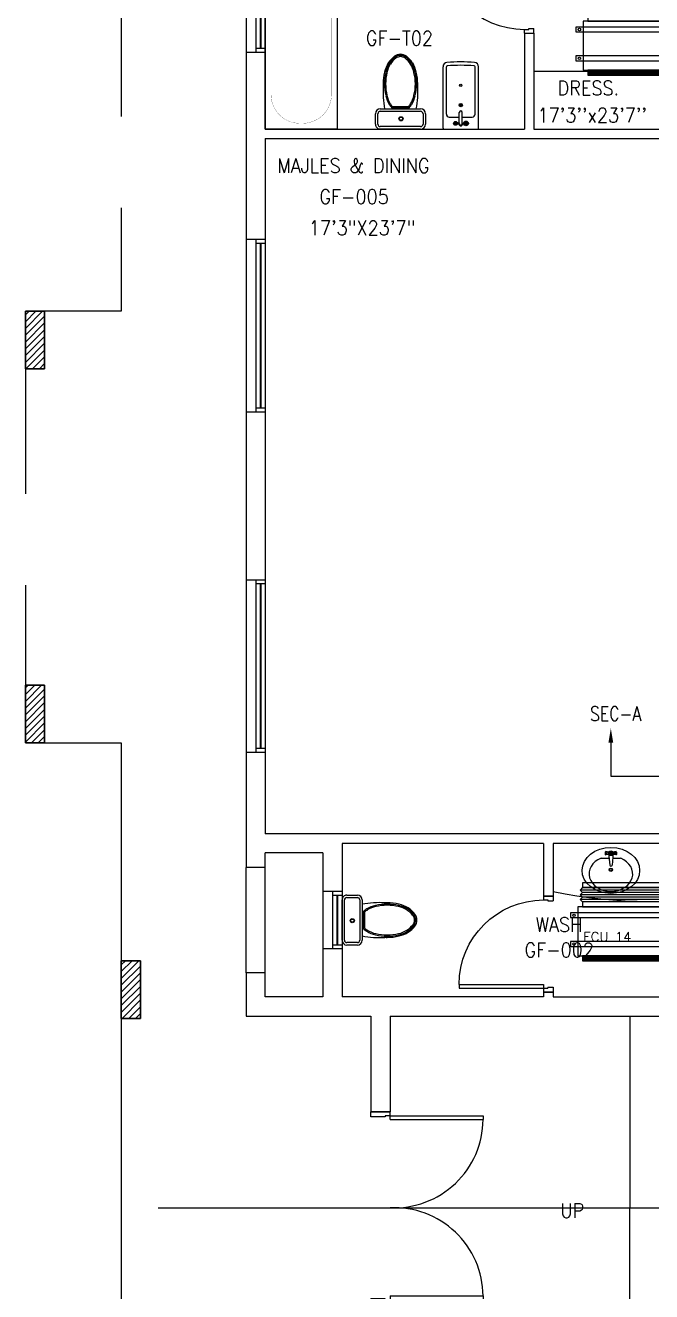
# Model space of a CAD drawing. Header units: millimetres. Extents: x -1288794 to 2153086, y -2701644 to -1428868.
# Drawn here: x 1378556 to 1385082, y -1492444 to -1479237 of the extents above; entities that cross this region are included whole.
import ezdxf

# ---------------------------------------------------------------- set-up
doc = ezdxf.new("R2010")
doc.units = ezdxf.units.MM
doc.header["$LTSCALE"] = 100
doc.linetypes.add('DASHED2', pattern=[9.525, 6.35, -3.175])
for name, color, linetype in [('A-ANNO-TEXT', 8, 'Continuous'), ('A-DOOR', 4, 'Continuous'), ('A-FLOR-OVHD', 4, 'DASHED2'), ('A-FLOR-PFIX', 8, 'Continuous'), ('A-FLOR-SPCL', 8, 'Continuous'), ('A-GLAZ', 5, 'Continuous'), ('A-WALL-FULL', 8, 'Continuous'), ('AC-FAD TEXT', 6, 'Continuous'), ('AC-SAD TEXT', 3, 'Continuous'), ('FCU-AC', 160, 'Continuous'), ('S-COL- HACT.', 9, 'Continuous'), ('S-COL.', 8, 'Continuous')]:
    doc.layers.add(name, color=color, linetype=linetype)
doc.styles.add('ROMAND', font='romand')
doc.styles.add('ROMANS', font='romans.shx', dxfattribs={"width": 0.8})
doc.styles.add('SIMPLEX', font='simplex.shx', dxfattribs={"width": 0.8})
pattern_1 = [(45, (2502910.96, -1109556.65), (-35.355339, 35.355339), [])]

# ---------------------------------------------------------------- blocks, each defined once
blk = doc.blocks.new('D-200-DOUBLE')
for p, q in [((40, 200), (40, 1170)), ((40, 1170), (80, 1170)), ((80, 200), (80, 1170)), ((1920, 200), (1920, 1170)), ((1920, 1170), (1960, 1170)), ((1960, 200), (1960, 1170)), ((80, 200), (0, 200)), ((0, 200), (0, 0)), ((40, 200), (40, 148)), ((40, 148), (50, 148)), ((50, 148), (50, 0)), ((1920, 200), (1960, 200)), ((1950, 148), (1950, 0)), ((1960, 148), (1950, 148)), ((2000, 200), (1960, 200)), ((1960, 200), (1960, 148)), ((2000, 200), (2000, 0)), ((50, 0), (0, 0)), ((2000, 0), (1950, 0))]:
    blk.add_line(p, q)
at = {"linetype": 'Continuous'}
for centre, start, end in [((73, 242), 357.4314, 89.5378), ((1927, 242), 90.4622, 182.5686)]:
    blk.add_arc(centre, 928, start, end, dxfattribs=at)
blk = doc.blocks.new('D-100-R1')
for p, q in [((-80, 980), (-80, 100)), ((-80, 980), (-40, 980)), ((-40, 980), (-40, 55)), ((-1000, 100), (-1000, 0)), ((-1000, 100), (-960, 100)), ((-960, 100), (-960, 55)), ((-960, 55), (-950, 55)), ((-950, 55), (-950, 0)), ((-80, 100), (0, 100)), ((-50, 55), (-50, 0)), ((-50, 55), (-40, 55)), ((-50, 0), (0, 0)), ((0, 100), (0, 0)), ((-1000, 0), (-950, 0))]:
    blk.add_line(p, q)
at = {"linetype": 'Continuous'}
blk.add_arc((-80, 100), 880, 90, 180, dxfattribs=at)
blk = doc.blocks.new('WC-1')
for p, q in [((-210, 0), (210, 0)), ((-260, -160), (-260, -50)), ((-235, -160), (-235, -50)), ((-210, -25), (210, -25)), ((235, -50), (235, -160)), ((260, -50), (260, -160)), ((210, -185), (-210, -185)), ((210, -210), (-210, -210)), ((91, -223), (-91, -223)), ((86, -235), (-86, -235))]:
    blk.add_line(p, q)
for radius in [22.1, 17.1]:
    blk.add_circle((-6, -107), radius)
for centre, radius, start, end in [((-210, -50), 50, 90, 180), ((-210, -50), 25, 90, 180), ((210, -50), 50, 360, 90), ((210, -50), 25, 360, 90), ((-210, -160), 50, 180, 270), ((-210, -160), 25, 180, 270), ((722, -383), 904, 168.9529, 184.0632), ((178, -428), 341, 149.8586, 166.4766), ((178, -428), 328, 149.8586, 166.4766), ((69, -365), 214, 138.4152, 149.8586), ((69, -365), 201, 139.9943, 149.8586), ((-69, -365), 201, 30.1414, 40.0057), ((-69, -365), 214, 30.1414, 41.5848), ((-178, -428), 328, 13.5234, 30.1414), ((-178, -428), 341, 13.5234, 30.1414), ((210, -160), 25, 270, 360), ((210, -160), 50, 270, 360), ((352, -470), 520, 166.4766, 180), ((352, -470), 507, 166.4766, 180), ((-352, -470), 507, 360, 13.5234), ((-352, -470), 520, 360, 13.5234), ((352, -470), 532, 177.5541, 180), ((352, -470), 532, 180, 193.5234), ((352, -470), 520, 180, 193.5234), ((352, -470), 507, 180, 193.5234), ((-352, -470), 507, 346.4766, 360), ((-352, -470), 520, 346.4766, 360), ((-352, -470), 532, 346.4766, 360), ((-352, -470), 532, 360, 2.4459), ((178, -512), 353, 193.5234, 210.1414), ((178, -512), 341, 193.5234, 210.1414), ((178, -512), 328, 193.5234, 210.1414), ((-178, -512), 328, 329.8586, 346.4766), ((-178, -512), 341, 329.8586, 346.4766), ((-178, -512), 353, 329.8586, 346.4766), ((69, -575), 226, 210.1414, 234.4972), ((69, -575), 214, 210.1414, 234.4972), ((69, -575), 201, 210.1414, 234.4972), ((0, -672), 108, 234.4972, 270), ((0, -672), 95.9, 234.4972, 270), ((0, -672), 83.4, 234.4972, 270), ((0, -672), 83.4, 270, 305.5028), ((0, -672), 95.9, 270, 305.5028), ((0, -672), 108, 270, 305.5028), ((-69, -575), 201, 305.5028, 329.8586), ((-69, -575), 214, 305.5028, 329.8586), ((-69, -575), 226, 305.5028, 329.8586)]:
    blk.add_arc(centre, radius, start, end)
at = {"linetype": 'Continuous', "ltscale": 50}
blk.add_arc((-722, -383), 904, 355.9368, 11.0471, dxfattribs=at)
blk = doc.blocks.new('BIDET-1')
for p, q in [((175, 0), (-175, 0)), ((-185, -10), (-185, -649)), ((-15, -125), (-120, -125)), ((-39, -59), (-69, -59)), ((-54, -44), (-54, -74)), ((-15, -54), (-15, -174)), ((15, -54), (15, -174)), ((120, -125), (15, -125)), ((39, -59), (69, -59)), ((54, -44), (54, -74)), ((185, -10), (185, -649)), ((-150, -155), (-150, -649)), ((12, -250), (-12, -250)), ((-9, -259), (9, -241)), ((-9, -241), (9, -259)), ((0, -238), (0, -262)), ((150, -155), (150, -649))]:
    blk.add_line(p, q)
for centre, radius in [((-54, -59), 25), ((-54, -59), 20), ((-54, -59), 15.2), ((-54, -59), 10.2), ((54, -59), 20), ((54, -59), 15.2), ((54, -59), 10.2), ((0, -250), 17.5), ((0, -250), 12.5), ((0, -457), 12.5), ((0, -457), 10)]:
    blk.add_circle(centre, radius)
for centre, radius, start, end in [((-175, -10), 10, 90, 180), ((175, -10), 10, 0, 90), ((-120, -155), 30, 90, 180), ((0, -54), 20, 318.5904, 221.4096), ((0, -54), 15, 0, 180), ((120, -155), 30, 0, 90), ((0, -174), 15, 180, 0), ((-140, -649), 45, 180, 265.2062), ((-140, -649), 10, 180, 265.2062), ((0, 1020), 1685, 265.2062, 274.7938), ((140, -649), 10, 274.7938, 0), ((140, -649), 45, 274.7938, 0), ((0, 1020), 1720, 265.2062, 274.7938)]:
    blk.add_arc(centre, radius, start, end)
blk = doc.blocks.new('BT-2')
blk.add_lwpolyline([(0, 750), (1700, 750), (1700, 0), (0, 0)], close=True)
at = {"const_width": 2}
blk.add_lwpolyline([(60, 690), (1340, 690, -0.414214), (1640, 390), (1640, 360, -0.414214), (1340, 60), (60, 60)], format="xyb", close=True, dxfattribs=at)
blk.add_circle((125, 375), 31.9)
blk = doc.blocks.new('W-180')
for p, q in [((1800, 100), (0, 100)), ((1800, 0), (0, 0)), ((40, 0), (40, 100)), ((1760, 100), (1760, 0))]:
    blk.add_line(p, q)
at = {"linetype": 'Continuous'}
for p, q in [((1760, 53), (40, 53)), ((1760, 47), (40, 47))]:
    blk.add_line(p, q, dxfattribs=at)
blk = doc.blocks.new('W-60')
for p, q in [((600, 100), (0, 100)), ((600, 0), (0, 0)), ((40, 0), (40, 100)), ((560, 100), (560, 0))]:
    blk.add_line(p, q)
at = {"linetype": 'Continuous'}
for p, q in [((560, 53), (40, 53)), ((560, 47), (40, 47))]:
    blk.add_line(p, q, dxfattribs=at)
blk = doc.blocks.new('LAV-2')
for p, q in [((-21, 393), (-55, 399)), ((-1, 363), (-1, 399)), ((53, 399), (20, 393)), ((-102, 330), (-23, 330)), ((-21, 369), (-55, 363)), ((-24, 385), (-49, 381)), ((-24, 377), (-49, 381)), ((-25, 381), (-13, 258)), ((-19, 381), (17, 381)), ((23, 381), (11, 257)), ((53, 363), (20, 369)), ((21, 329), (101, 329)), ((47, 381), (23, 385)), ((47, 381), (23, 376))]:
    blk.add_line(p, q)
for centre, radius in [((-1, 381), 24), ((-1, 381), 18), ((-1, 209), 18), ((-1, 209), 13.2)]:
    blk.add_circle(centre, radius)
blk.add_arc((-1, 257), 12, 179.8053, 359.8053)
for centre, major_axis, ratio in [((-1, 202), (-300, 1), 0.8), ((53, 381), (0.1, 18), 0.333333)]:
    blk.add_ellipse(centre, major_axis=major_axis, ratio=ratio)
at = {"extrusion": (0, 0, -1)}
blk.add_ellipse((-55, 381), major_axis=(0.1, 18), ratio=0.333333, dxfattribs=at)
blk.add_ellipse((-1, 166), major_axis=(-228, 1), ratio=0.8, start_param=5.174, end_param=10.533963)
for points, knots in [([(-55, 365), (-55, 366), (-55, 366), (-55, 366), (-55, 366), (-56, 367), (-56, 368), (-57, 370), (-57, 371), (-58, 374), (-58, 375), (-58, 379), (-58, 381), (-58, 386), (-58, 388), (-57, 392), (-57, 393), (-56, 394), (-56, 395), (-55, 396), (-55, 396), (-55, 396), (-55, 397), (-55, 397)], [3.378318, 3.378318, 3.378318, 3.378318, 3.519844, 3.519844, 3.66137, 3.66137, 3.925951, 3.925951, 4.190531, 4.190531, 4.455112, 4.455112, 4.86737, 4.86737, 5.279628, 5.279628, 5.565785, 5.565785, 5.785568, 5.785568, 5.957, 5.957, 6.04646, 6.04646, 6.04646, 6.04646]), ([(-55, 397), (-55, 397), (-54, 396), (-54, 396), (-54, 396), (-53, 395), (-53, 394), (-52, 392), (-52, 391), (-52, 388), (-51, 387), (-51, 383), (-51, 381), (-51, 376), (-52, 374), (-52, 370), (-53, 369), (-53, 368), (-54, 367), (-54, 366), (-54, 366), (-55, 366), (-55, 365), (-55, 365)], [0.236726, 0.236726, 0.236726, 0.236726, 0.378252, 0.378252, 0.519778, 0.519778, 0.784358, 0.784358, 1.048939, 1.048939, 1.313519, 1.313519, 1.725777, 1.725777, 2.138035, 2.138035, 2.424192, 2.424192, 2.643976, 2.643976, 2.815407, 2.815407, 2.904867, 2.904867, 2.904867, 2.904867]), ([(53, 396), (53, 396), (53, 396), (53, 396), (53, 395), (52, 394), (52, 394), (51, 392), (51, 390), (50, 388), (50, 386), (50, 383), (50, 380), (50, 376), (50, 373), (51, 370), (51, 369), (52, 367), (52, 367), (53, 366), (53, 365), (53, 365), (53, 365), (53, 365)], [0.236726, 0.236726, 0.236726, 0.236726, 0.378252, 0.378252, 0.519778, 0.519778, 0.784358, 0.784358, 1.048939, 1.048939, 1.313519, 1.313519, 1.725777, 1.725777, 2.138035, 2.138035, 2.424192, 2.424192, 2.643976, 2.643976, 2.815407, 2.815407, 2.904867, 2.904867, 2.904867, 2.904867]), ([(53, 365), (53, 365), (53, 365), (54, 366), (54, 366), (55, 367), (55, 368), (56, 370), (56, 371), (56, 373), (57, 375), (57, 379), (57, 381), (57, 386), (56, 388), (56, 391), (55, 392), (55, 394), (54, 395), (54, 396), (54, 396), (54, 396), (53, 396), (53, 396)], [3.378318, 3.378318, 3.378318, 3.378318, 3.519844, 3.519844, 3.66137, 3.66137, 3.925951, 3.925951, 4.190531, 4.190531, 4.455112, 4.455112, 4.86737, 4.86737, 5.279628, 5.279628, 5.565785, 5.565785, 5.785568, 5.785568, 5.957, 5.957, 6.04646, 6.04646, 6.04646, 6.04646])]:
    blk.add_open_spline(points, degree=3, knots=knots)
blk = doc.blocks.new('fcu 2 tr')
h = blk.add_hatch()
h.set_pattern_fill('NET', color=3)
h.paths.add_polyline_path([(80954, -1588493), (79654, -1588493), (79654, -1588543), (80954, -1588543)])
at = {"layer": 'FCU-AC', "color": 1}
for p, q in [((80954, -1587730), (79654, -1587730)), ((79654, -1587730), (79654, -1587780)), ((80954, -1587780), (80954, -1587730)), ((79654, -1587780), (80954, -1587780)), ((80954, -1587930), (79654, -1587930)), ((79654, -1587930), (79654, -1587980)), ((79654, -1587980), (80954, -1587980)), ((80954, -1587980), (80954, -1587930))]:
    blk.add_line(p, q, dxfattribs=at)
at = {"layer": 'FCU-AC'}
for p, q in [((79654, -1587780), (79629, -1587805)), ((80979, -1587805), (79629, -1587805)), ((79654, -1587830), (79629, -1587805)), ((79654, -1587830), (79629, -1587855)), ((80979, -1587855), (79629, -1587855)), ((79654, -1587880), (79629, -1587855)), ((80954, -1587780), (79654, -1587780)), ((80954, -1587830), (79654, -1587830)), ((80954, -1587830), (79654, -1587830)), ((80954, -1587780), (80979, -1587805)), ((80954, -1587830), (80979, -1587805)), ((80954, -1587830), (80979, -1587855)), ((80954, -1587880), (80979, -1587855)), ((79654, -1587880), (79629, -1587905)), ((80979, -1587905), (79629, -1587905)), ((79654, -1587930), (79629, -1587905)), ((80954, -1587880), (79654, -1587880)), ((80954, -1587880), (79654, -1587880)), ((80954, -1587880), (80979, -1587905)), ((80954, -1587930), (80979, -1587905))]:
    blk.add_line(p, q, dxfattribs=at)
blk.add_lwpolyline([(79604, -1588493), (81004, -1588493), (81004, -1587980), (79604, -1587980)], close=True, dxfattribs=at)
at = {"layer": 'FCU-AC', "color": 6}
for points in [[(79529, -1588093), (81079, -1588093), (81079, -1588043), (79529, -1588043)], [(79529, -1588393), (81079, -1588393), (81079, -1588343), (79529, -1588343)]]:
    blk.add_lwpolyline(points, close=True, dxfattribs=at)
at = {"layer": 'FCU-AC', "color": 3}
blk.add_lwpolyline([(79654, -1588543), (80954, -1588543), (80954, -1588493), (79654, -1588493)], close=True, dxfattribs=at)
at = {"layer": 'FCU-AC', "color": 6}
for centre in [(79566, -1588068), (81041, -1588068), (79566, -1588368), (81041, -1588368)]:
    blk.add_circle(centre, 12.5, dxfattribs=at)
blk = doc.blocks.new('fcu 2.5 tr')
h = blk.add_hatch()
h.set_pattern_fill('NET', color=3)
h.paths.add_polyline_path([(83172, -1587743), (81672, -1587743), (81672, -1587793), (83172, -1587793)])
at = {"layer": 'FCU-AC'}
for p, q in [((81672, -1587030), (81647, -1587055)), ((83197, -1587055), (81647, -1587055)), ((81672, -1587080), (81647, -1587055)), ((83172, -1587030), (81672, -1587030)), ((83197, -1587055), (83172, -1587030)), ((83197, -1587055), (83172, -1587080)), ((81672, -1587080), (81647, -1587105)), ((83197, -1587105), (81647, -1587105)), ((81672, -1587130), (81647, -1587105)), ((81672, -1587130), (81647, -1587155)), ((83197, -1587155), (81647, -1587155)), ((81672, -1587180), (81647, -1587155)), ((83172, -1587080), (81672, -1587080)), ((83172, -1587080), (81672, -1587080)), ((83172, -1587130), (81672, -1587130)), ((83172, -1587130), (81672, -1587130)), ((83197, -1587105), (83172, -1587080)), ((83197, -1587105), (83172, -1587130)), ((83197, -1587155), (83172, -1587130)), ((83197, -1587155), (83172, -1587180))]:
    blk.add_line(p, q, dxfattribs=at)
at = {"layer": 'FCU-AC', "color": 1}
for p, q in [((83172, -1586980), (81672, -1586980)), ((81672, -1586980), (81672, -1587030)), ((81672, -1587030), (83172, -1587030)), ((83172, -1587030), (83172, -1586980)), ((83172, -1587180), (81672, -1587180)), ((81672, -1587180), (81672, -1587230)), ((83172, -1587230), (83172, -1587180)), ((81672, -1587230), (83172, -1587230))]:
    blk.add_line(p, q, dxfattribs=at)
at = {"layer": 'FCU-AC', "color": 6}
for points in [[(81547, -1587343), (83297, -1587343), (83297, -1587293), (81547, -1587293)], [(81547, -1587643), (83297, -1587643), (83297, -1587593), (81547, -1587593)]]:
    blk.add_lwpolyline(points, close=True, dxfattribs=at)
at = {"layer": 'FCU-AC'}
blk.add_lwpolyline([(81622, -1587743), (83222, -1587743), (83222, -1587230), (81622, -1587230)], close=True, dxfattribs=at)
at = {"layer": 'FCU-AC', "color": 3}
blk.add_lwpolyline([(81672, -1587793), (83172, -1587793), (83172, -1587743), (81672, -1587743)], close=True, dxfattribs=at)
at = {"layer": 'FCU-AC', "color": 6}
for centre in [(81584, -1587318), (83259, -1587318), (81584, -1587618), (83259, -1587618)]:
    blk.add_circle(centre, 12.5, dxfattribs=at)

msp = doc.modelspace()

# ---------------------------------------------------------------- hatches: boundary and pattern name
at = {"layer": 'S-COL- HACT.', "linetype": 'Continuous', "ltscale": 3}
h = msp.add_hatch(dxfattribs=at)
h.set_pattern_fill('ANSI31', color=256, scale=400, style=0)
h.set_pattern_definition(pattern_1)
h.paths.add_polyline_path([(1378555.8, -1482218.6), (1378555.8, -1482818.6), (1378755.8, -1482818.6), (1378755.8, -1482218.6)])
h = msp.add_hatch(dxfattribs=at)
h.set_pattern_fill('ANSI31', color=256, scale=400, style=0)
h.set_pattern_definition(pattern_1)
h.paths.add_polyline_path([(1378555.8, -1486118.6), (1378555.8, -1486718.6), (1378755.8, -1486718.6), (1378755.8, -1486118.6)])
h = msp.add_hatch(dxfattribs=at)
h.set_pattern_fill('ANSI31', color=256, scale=400, style=0)
h.set_pattern_definition(pattern_1)
h.paths.add_polyline_path([(1379555.8, -1488993.6), (1379555.8, -1489593.6), (1379755.8, -1489593.6), (1379755.8, -1488993.6)])

# ---------------------------------------------------------------- linework, layer by layer
for p, q in [((1386355.8, -1479718.6), (1383855.8, -1479718.6)), ((1383855.8, -1480318.6), (1386355.8, -1480318.6))]:
    msp.add_line(p, q)
at = {"layer": 'A-FLOR-OVHD', "linetype": 'Continuous', "ltscale": 3}
for p, q in [((1378555.8, -1486718.6), (1379555.8, -1486718.6)), ((1378555.8, -1486718.6), (1379555.8, -1486718.6)), ((1379555.8, -1486718.6), (1379555.8, -1496418.6)), ((1379555.8, -1486718.6), (1379555.8, -1496418.6))]:
    msp.add_line(p, q, dxfattribs=at)
at = {"layer": 'A-FLOR-OVHD', "ltscale": 3}
msp.add_lwpolyline([(1402155.8, -1472568.6), (1393755.8, -1472568.6), (1393755.8, -1473868.6), (1392455.8, -1473868.6), (1392455.8, -1472568.6), (1388155.8, -1472568.6), (1388155.8, -1472968.6), (1386455.8, -1472968.6), (1386455.8, -1472568.6), (1379555.8, -1472568.6), (1379555.8, -1482218.6), (1378555.8, -1482218.6), (1378555.8, -1486718.6)], dxfattribs=at)
at = {"layer": 'A-FLOR-SPCL', "ltscale": 3}
for p in [(1384855.8, -1489568.6), (1384855.8, -1493568.6)]:
    msp.add_line(p, (1384855.8, -1491568.6), dxfattribs=at)
msp.add_arc((1385055.8, -1483551.9), 4821.5, 258.02979, 281.97021, dxfattribs=at)
at = {"layer": 'A-GLAZ', "ltscale": 3}
for p, q in [((1380855.8, -1478918.6), (1380855.8, -1479518.6)), ((1380855.8, -1481468.6), (1380855.8, -1483268.6)), ((1380855.8, -1485018.6), (1380855.8, -1486818.6)), ((1380855.8, -1489118.6), (1380855.8, -1488018.6)), ((1381055.8, -1489118.6), (1381055.8, -1488018.6)), ((1381655.8, -1488268.6), (1381655.8, -1488868.6))]:
    msp.add_line(p, q, dxfattribs=at)
at = {"layer": 'A-WALL-FULL', "ltscale": 3}
for p, q in [((1383755.8, -1479318.6), (1383855.8, -1479318.6)), ((1383755.8, -1479318.6), (1383755.8, -1480318.6)), ((1383855.8, -1479318.6), (1383855.8, -1480318.6)), ((1380855.8, -1479518.6), (1380855.8, -1480218.6)), ((1381055.8, -1479518.6), (1380855.8, -1479518.6)), ((1381055.8, -1479518.6), (1381055.8, -1480318.6)), ((1380855.8, -1480218.6), (1380855.8, -1480218.6)), ((1380855.8, -1480218.6), (1380855.8, -1481468.6)), ((1381055.8, -1480318.6), (1383755.8, -1480318.6)), ((1381055.8, -1480418.6), (1386355.8, -1480418.6)), ((1381055.8, -1480418.6), (1381055.8, -1481468.6)), ((1380855.8, -1481468.6), (1381055.8, -1481468.6)), ((1380855.8, -1481468.6), (1381055.8, -1481468.6)), ((1378755.8, -1482218.6), (1378555.8, -1482218.6)), ((1378555.8, -1482218.6), (1378555.8, -1482818.6, 0)), ((1378755.8, -1482818.6), (1378755.8, -1482218.6)), ((1378555.8, -1482818.6, 0), (1378755.8, -1482818.6)), ((1380855.8, -1483268.6), (1381055.8, -1483268.6)), ((1380855.8, -1483268.6), (1380855.8, -1485018.6)), ((1381055.8, -1483268.6), (1381055.8, -1485018.6)), ((1380855.8, -1485018.6), (1381055.8, -1485018.6)), ((1378755.8, -1486118.6, 0), (1378555.8, -1486118.6, 0)), ((1378555.8, -1486118.6, 0), (1378555.8, -1486718.6)), ((1378755.8, -1486718.6, 0), (1378755.8, -1486118.6, 0)), ((1378555.8, -1486718.6), (1378755.8, -1486718.6, 0)), ((1380855.8, -1486818.6), (1380855.8, -1488018.6)), ((1380855.8, -1486818.6), (1381055.8, -1486818.6)), ((1381055.8, -1486818.6), (1381055.8, -1487668.6)), ((1386355.8, -1487668.6), (1381055.8, -1487668.6)), ((1381655.8, -1487868.6), (1381055.8, -1487868.6)), ((1381055.8, -1488018.6), (1381055.8, -1487868.6)), ((1381655.8, -1487868.6), (1381655.8, -1488268.6)), ((1381855.8, -1487768.6), (1381855.8, -1488268.6)), ((1383955.8, -1487768.6), (1381855.8, -1487768.6)), ((1383955.8, -1487768.6), (1383955.8, -1488318.6)), ((1384055.8, -1487768.6), (1384055.8, -1488318.6)), ((1386055.8, -1487768.6), (1384055.8, -1487768.6)), ((1381055.8, -1488018.6), (1380855.8, -1488018.6)), ((1381855.8, -1488268.6), (1381655.8, -1488268.6)), ((1384055.8, -1488318.6), (1383955.8, -1488318.6)), ((1381855.8, -1488868.6), (1381655.8, -1488868.6)), ((1381655.8, -1488868.6), (1381655.8, -1489368.6)), ((1381855.8, -1488868.6), (1381855.8, -1489368.6)), ((1379555.8, -1489593.6), (1379555.8, -1488993.6)), ((1379555.8, -1488993.6), (1379755.8, -1488993.6)), ((1379755.8, -1488993.6), (1379755.8, -1489593.6)), ((1381055.8, -1489118.6), (1380855.8, -1489118.6)), ((1380855.8, -1489118.6), (1380855.8, -1489568.6)), ((1381055.8, -1489368.6), (1381055.8, -1489118.6)), ((1384055.8, -1489318.6), (1383955.8, -1489318.6)), ((1383955.8, -1489318.6), (1383955.8, -1489368.6)), ((1384055.8, -1489318.6), (1384055.8, -1489368.6)), ((1381655.8, -1489368.6), (1381055.8, -1489368.6)), ((1383955.8, -1489368.6), (1381855.8, -1489368.6)), ((1384055.8, -1489368.6), (1386355.8, -1489368.6)), ((1379755.8, -1489593.6, 0), (1379555.8, -1489593.6)), ((1380855.8, -1489568.6), (1382155.8, -1489568.6)), ((1382155.8, -1489568.6), (1382155.8, -1490568.6)), ((1382355.8, -1489568.6), (1388605.8, -1489568.6)), ((1382355.8, -1489568.6), (1382355.8, -1490568.6)), ((1382155.8, -1490568.6), (1382355.8, -1490568.6)), ((1379939.6, -1491568.6), (1406355.8, -1491568.6))]:
    msp.add_line(p, q, dxfattribs=at)
at = {"layer": 'A-WALL-FULL', "linetype": 'Continuous', "ltscale": 3}
msp.add_lwpolyline([(1378555.8, -1482218.6), (1378755.8, -1482218.6), (1378755.8, -1482818.6), (1378555.8, -1482818.6)], close=True, dxfattribs=at)
at = {"layer": 'A-WALL-FULL', "linetype": 'Continuous', "ltscale": 3, "elevation": 0}
msp.add_lwpolyline([(1378555.8, -1486118.6), (1378755.8, -1486118.6), (1378755.8, -1486718.6), (1378555.8, -1486718.6)], close=True, dxfattribs=at)
at = {"layer": 'AC-FAD TEXT'}
msp.add_line((1384656.5, -1487068.6), (1401619, -1487068.6), dxfattribs=at)
msp.add_lwpolyline([(1384656.5, -1486718.6), (1384656.5, -1487068.6)], dxfattribs=at)
msp.add_solid([(1384631.5, -1486718.6), (1384656.5, -1486568.6), (1384681.5, -1486718.6)], dxfattribs=at)
at = {"layer": 'S-COL.', "linetype": 'Continuous', "ltscale": 3}
for points in [[(1378555.8, -1482218.6), (1378555.8, -1482818.6), (1378755.8, -1482818.6), (1378755.8, -1482218.6)], [(1378555.8, -1482218.6), (1378555.8, -1482818.6), (1378755.8, -1482818.6), (1378755.8, -1482218.6)], [(1378555.8, -1482218.6), (1378555.8, -1482818.6), (1378755.8, -1482818.6), (1378755.8, -1482218.6)], [(1379555.8, -1488993.6), (1379555.8, -1489593.6), (1379755.8, -1489593.6), (1379755.8, -1488993.6)], [(1379555.8, -1488993.6), (1379555.8, -1489593.6), (1379755.8, -1489593.6), (1379755.8, -1488993.6)], [(1379555.8, -1488993.6), (1379555.8, -1489593.6), (1379755.8, -1489593.6), (1379755.8, -1488993.6)]]:
    msp.add_lwpolyline(points, close=True, dxfattribs=at)
at = {"layer": 'S-COL.', "linetype": 'Continuous', "ltscale": 3, "elevation": 0}
msp.add_lwpolyline([(1378555.8, -1486118.6), (1378555.8, -1486718.6), (1378755.8, -1486718.6), (1378755.8, -1486118.6)], close=True, dxfattribs=at)
msp.add_lwpolyline([(1378555.8, -1486118.6), (1378555.8, -1486718.6), (1378755.8, -1486718.6), (1378755.8, -1486118.6)], close=True, dxfattribs=at)
msp.add_lwpolyline([(1378555.8, -1486118.6), (1378555.8, -1486718.6), (1378755.8, -1486718.6), (1378755.8, -1486118.6)], close=True, dxfattribs=at)

# ---------------------------------------------------------------- block references
at = {"layer": 'A-DOOR', "ltscale": 3}
for name, p, rotation in [('D-100-R1', (1383855.8, -1478318.6), 90), ('D-200-DOUBLE', (1382155.8, -1490568.6), 270)]:
    msp.add_blockref(name, p, dxfattribs=dict(at, rotation=rotation))
at = {"layer": 'A-DOOR', "ltscale": 3, "xscale": -1, "rotation": 90}
msp.add_blockref('D-100-R1', (1384055.8, -1489318.6), dxfattribs=at)
at = {"layer": 'A-FLOR-PFIX', "ltscale": 3}
for name, p, rotation in [('BT-2', (1381055.8, -1478618.6), 270), ('WC-1', (1382464.6, -1480318.6), 180), ('BIDET-1', (1383092.8, -1480318.6), 180), ('WC-1', (1381855.8, -1488568.6), 90)]:
    msp.add_blockref(name, p, dxfattribs=dict(at, rotation=rotation))
msp.add_blockref('LAV-2', (1384657.9, -1488252.4), dxfattribs=at)
at = {"layer": 'A-GLAZ', "ltscale": 3, "rotation": 90}
for name, p in [('W-60', (1381055.8, -1479518.6)), ('W-180', (1381055.8, -1483268.6)), ('W-180', (1381055.8, -1486818.6)), ('W-60', (1381855.8, -1488868.6))]:
    msp.add_blockref(name, p, dxfattribs=at)
at = {"layer": 'FCU-AC'}
msp.add_blockref('fcu 2 tr', (1304764, 108787.7), dxfattribs=at)
at = {"layer": 'FCU-AC', "color": 3}
msp.add_blockref('fcu 2.5 tr', (1302689.7, 98800.4), dxfattribs=at)

# ---------------------------------------------------------------- texts
at = {"layer": 'A-ANNO-TEXT', "style": 'ROMANS', "width": 0.9}
for s, p in [('GF-T02', (1382103.5, -1479445.7)), ('DRESS.', (1384101.2, -1479966.3)), ("17'3''x23'7''", (1383892.8, -1480248.6)), ('MAJLES & DINING', (1381182.6, -1480775.4)), ('GF-005', (1381619.6, -1481098.7)), ('17\'3"X23\'7"', (1381509.4, -1481423.9)), ('WASH', (1383872.9, -1488689.9)), ('GF-002', (1383757, -1488954.5)), ('UP', (1384131.5, -1491673.9))]:
    msp.add_text(s, height=150, dxfattribs=at).set_placement(p)
at = {"layer": 'AC-FAD TEXT', "style": 'SIMPLEX', "width": 0.8}
msp.add_text('SEC-A', height=150, dxfattribs=at).set_placement((1384439.4, -1486490.7))
at = {"layer": 'AC-SAD TEXT', "style": 'ROMAND'}
msp.add_text('FCU 14', height=100, dxfattribs=at).set_placement((1384370.1, -1488792.7))

doc.saveas('drawing.dxf')
